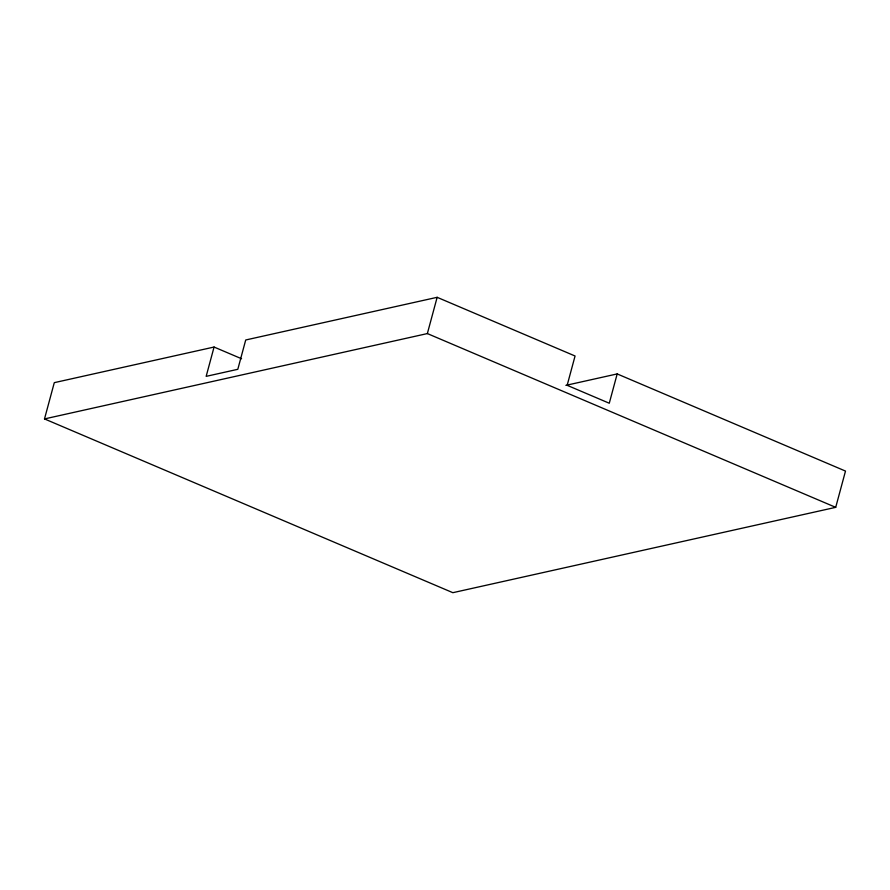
<?xml version="1.0" encoding="UTF-8"?>
<svg xmlns="http://www.w3.org/2000/svg" width="890" height="890" viewBox="0 0 890 890"><rect width="100%" height="100%" fill="white"/><g stroke="black" fill="none" stroke-linecap="round" stroke-linejoin="round"><path stroke-width="1.33" d="M565.873 385.359L617.182 373.922L845.5 471.077L835.71 507.345L452.854 592.684L44.5 418.923L54.29 382.656L214.067 347.044L241.579 358.748M214.067 347.044L206.157 376.359L237.808 369.305L245.718 339.98L437.146 297.316L575.062 356L567.153 385.314L609.272 403.237L617.182 373.922M44.5 418.923L427.356 333.572L437.146 297.316M427.356 333.572L835.71 507.345"/></g></svg>
